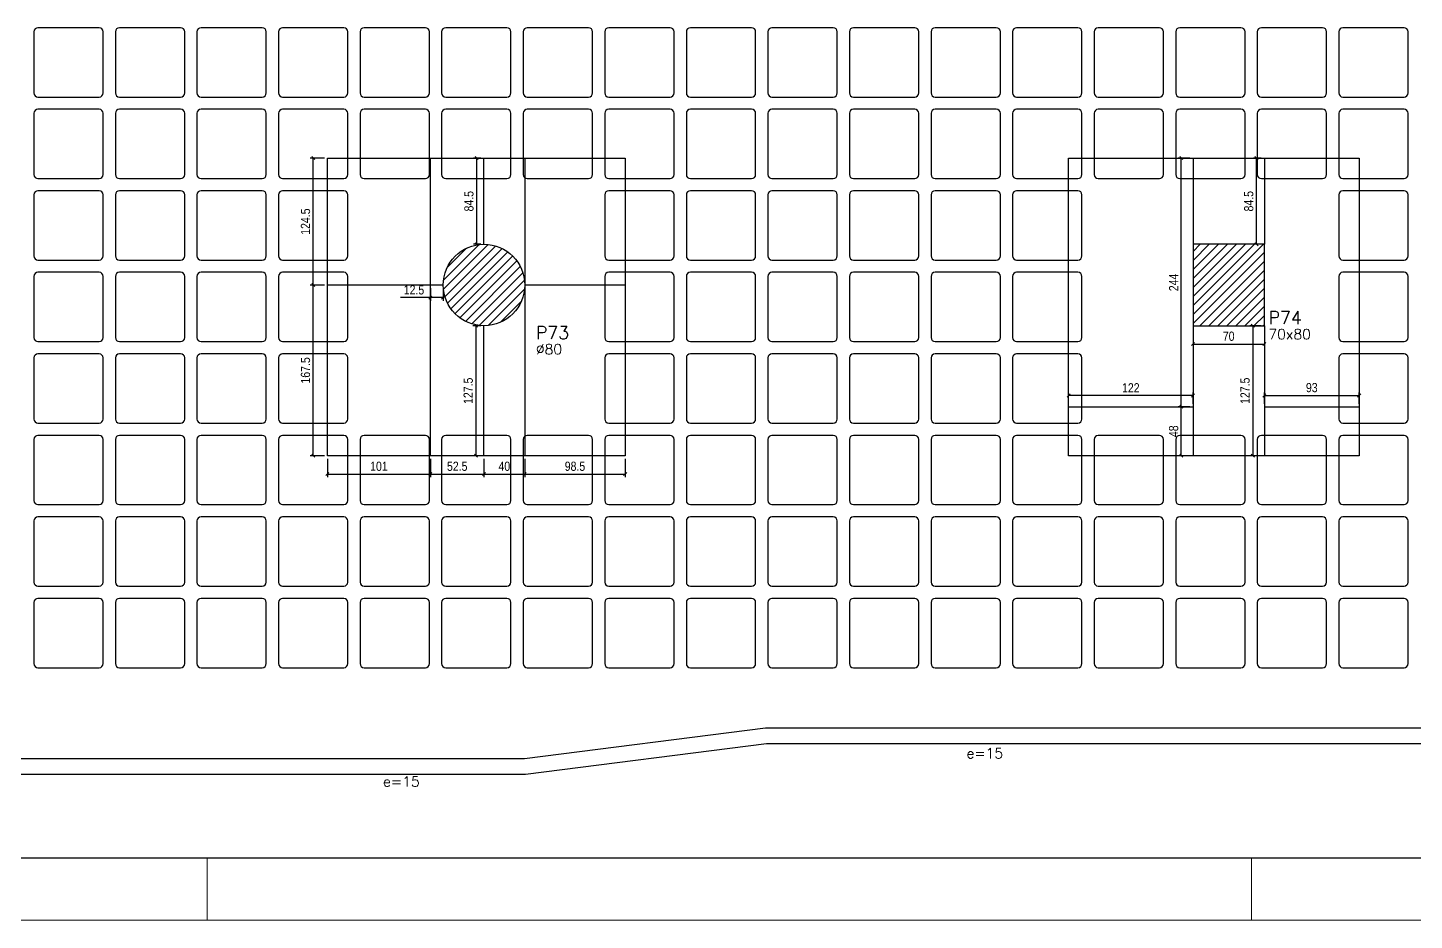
# Model space of a CAD drawing. Header units: millimetres. Extents: x -9777 to 15193, y 190 to 5169.
# Drawn here: x 5212 to 6572, y 216 to 1092 of the extents above; entities that cross this region are included whole.
import ezdxf

# ---------------------------------------------------------------- set-up
doc = ezdxf.new("R2010")
doc.units = ezdxf.units.MM
for name, color, linetype in [('251', 5, 'Continuous'), ('COTA', 241, 'Continuous'), ('F-CUBETA', 1, 'Continuous'), ('F-PARC-DIM', 2, 'Continuous'), ('F-PILARES-DIM', 172, 'Continuous'), ('F-PILARES-HACH', 174, 'Continuous'), ('F-PILARES-NOME', 170, 'Continuous'), ('F-PILARES-S', 170, 'Continuous'), ('F-VIGAS', 3, 'Continuous'), ('Painéis', 200, 'Continuous')]:
    doc.layers.add(name, color=color, linetype=linetype)
doc.layers.add('FOLHA', color=255, linetype='Continuous', lineweight=5)
doc.styles.add('COTA TECNICA-50', font='techl___.ttf', dxfattribs={"height": 9})
doc.styles.add('MCP', font='romans.shx')
doc.dimstyles.new('COTA PAINEL-50', dxfattribs={"dimtxt": 9, "dimasz": 3, "dimexe": 3, "dimexo": 3, "dimgap": 3, "dimtad": 1, "dimdec": 1, "dimzin": 12, "dimdsep": 46, "dimtxsty": 'COTA TECNICA-50', "dimblk1": 'OBLIQUE', "dimblk2": 'OBLIQUE', "dimsah": 1, "dimcen": 0.9, "dimclrd": 4, "dimclre": 4, "dimclrt": 240, "dimadec": 1, "dimazin": 3, "dimtfac": 1, "dimtdec": 1, "dimtmove": 0, "dimatfit": 3, "dimfxl": 1, "dimtolj": 1, "dimtzin": 12, "dimarcsym": 0})
pattern_1 = [(45, (4154.6213, 1323.973), (-4.419417, 4.419417), [])]

# ---------------------------------------------------------------- blocks, each defined once
blk = doc.blocks.new('_VAONER063650636500869008690')
at = {"layer": '251', "color": 1}
for p, q in [((-34, 30), (-34, -30)), ((30, 34), (-30, 34)), ((34, -30), (34, 30)), ((-30, -34), (30, -34))]:
    blk.add_line(p, q, dxfattribs=at)
for centre, start, end in [((-30, 30), 90, 180), ((30, 30), 0, 90), ((-30, -30), 180, 270), ((30, -30), 270, 0)]:
    blk.add_arc(centre, 4, start, end, dxfattribs=at)
blk = doc.blocks.new('_Oblique')
at = {"color": 0, "linetype": 'ByBlock', "lineweight": -2}
blk.add_line((-0.5, -0.5), (0.5, 0.5), dxfattribs=at)
blk = doc.blocks.new('*D1304')
at = {"layer": 'COTA', "color": 4, "lineweight": -2, "transparency": 16777216}
for p, q in [((6351.6, 720), (6340.1, 720)), ((6343.1, 672), (6343.1, 720)), ((6351.6, 672), (6340.1, 672))]:
    blk.add_line(p, q, dxfattribs=at)
at = {"layer": 'Defpoints', "color": 0, "transparency": 16777216}
for p in [(6343.1, 720), (6354.6, 720), (6354.6, 672)]:
    blk.add_point(p, dxfattribs=at)
at = {"layer": 'COTA', "color": 4, "lineweight": -2, "transparency": 16777216, "xscale": 3, "yscale": 3, "zscale": 3}
for p, rotation in [((6343.1, 720), 90), ((6343.1, 672), 270)]:
    blk.add_blockref('_Oblique', p, dxfattribs=dict(at, rotation=rotation))
at = {"layer": 'COTA', "color": 240, "transparency": 16777216, "insert": (6335.6, 696), "char_height": 9, "attachment_point": 5, "rotation": 90, "style": 'COTA TECNICA-50'}
blk.add_mtext('\\A1;48', dxfattribs=at)
blk = doc.blocks.new('*D1305')
at = {"layer": 'COTA', "color": 4, "lineweight": -2, "transparency": 16777216}
for p, q in [((6351.6, 964), (6340.1, 964)), ((6343.1, 720), (6343.1, 964)), ((6351.6, 720), (6340.1, 720))]:
    blk.add_line(p, q, dxfattribs=at)
at = {"layer": 'Defpoints', "color": 0, "transparency": 16777216}
for p in [(6343.1, 964), (6354.6, 964), (6354.6, 720)]:
    blk.add_point(p, dxfattribs=at)
at = {"layer": 'COTA', "color": 4, "lineweight": -2, "transparency": 16777216, "xscale": 3, "yscale": 3, "zscale": 3}
for p, rotation in [((6343.1, 964), 90), ((6343.1, 720), 270)]:
    blk.add_blockref('_Oblique', p, dxfattribs=dict(at, rotation=rotation))
at = {"layer": 'COTA', "color": 240, "transparency": 16777216, "insert": (6335.6, 842), "char_height": 9, "attachment_point": 5, "rotation": 90, "style": 'COTA TECNICA-50'}
blk.add_mtext('\\A1;244', dxfattribs=at)
blk = doc.blocks.new('*D1306')
at = {"layer": 'COTA', "color": 4, "lineweight": -2, "transparency": 16777216}
for p, q in [((6232.6, 723), (6232.6, 734.1)), ((6354.6, 731.1), (6232.6, 731.1)), ((6354.6, 723), (6354.6, 734.1))]:
    blk.add_line(p, q, dxfattribs=at)
at = {"layer": 'Defpoints', "color": 0, "transparency": 16777216}
for p in [(6232.6, 731.1), (6232.6, 720), (6354.6, 720)]:
    blk.add_point(p, dxfattribs=at)
at = {"layer": 'COTA', "color": 4, "lineweight": -2, "transparency": 16777216, "xscale": 3, "yscale": 3, "zscale": 3, "rotation": 180}
blk.add_blockref('_Oblique', (6232.6, 731.1), dxfattribs=at)
at = {"layer": 'COTA', "color": 4, "lineweight": -2, "transparency": 16777216, "xscale": 3, "yscale": 3, "zscale": 3}
blk.add_blockref('_Oblique', (6354.6, 731.1), dxfattribs=at)
at = {"layer": 'COTA', "color": 240, "transparency": 16777216, "insert": (6293.6, 738.6), "char_height": 9, "attachment_point": 5, "style": 'COTA TECNICA-50'}
blk.add_mtext('\\A1;122', dxfattribs=at)
blk = doc.blocks.new('*D1307')
at = {"layer": 'COTA', "color": 4, "lineweight": -2, "transparency": 16777216}
for p, q in [((6424.6, 723), (6424.6, 734.1)), ((6424.6, 731.1), (6517.6, 731.1)), ((6517.6, 723), (6517.6, 734.1))]:
    blk.add_line(p, q, dxfattribs=at)
at = {"layer": 'Defpoints', "color": 0, "transparency": 16777216}
for p in [(6517.6, 731.1), (6424.6, 720), (6517.6, 720)]:
    blk.add_point(p, dxfattribs=at)
at = {"layer": 'COTA', "color": 4, "lineweight": -2, "transparency": 16777216, "xscale": 3, "yscale": 3, "zscale": 3, "rotation": 180}
blk.add_blockref('_Oblique', (6424.6, 731.1), dxfattribs=at)
at = {"layer": 'COTA', "color": 4, "lineweight": -2, "transparency": 16777216, "xscale": 3, "yscale": 3, "zscale": 3}
blk.add_blockref('_Oblique', (6517.6, 731.1), dxfattribs=at)
at = {"layer": 'COTA', "color": 240, "transparency": 16777216, "insert": (6471.1, 738.8), "char_height": 9, "attachment_point": 5, "style": 'COTA TECNICA-50'}
blk.add_mtext('\\A1;93', dxfattribs=at)
blk = doc.blocks.new('*D1308')
at = {"layer": 'COTA', "color": 4, "lineweight": -2, "transparency": 16777216}
for p, q in [((6421.6, 799.5), (6410.3, 799.5)), ((6413.3, 799.5), (6413.3, 672)), ((6421.6, 672), (6410.3, 672))]:
    blk.add_line(p, q, dxfattribs=at)
at = {"layer": 'Defpoints', "color": 0, "transparency": 16777216}
for p in [(6424.6, 799.5), (6413.3, 672), (6424.6, 672)]:
    blk.add_point(p, dxfattribs=at)
at = {"layer": 'COTA', "color": 4, "lineweight": -2, "transparency": 16777216, "xscale": 3, "yscale": 3, "zscale": 3}
for p, rotation in [((6413.3, 799.5), 90), ((6413.3, 672), 270)]:
    blk.add_blockref('_Oblique', p, dxfattribs=dict(at, rotation=rotation))
at = {"layer": 'COTA', "color": 240, "transparency": 16777216, "insert": (6405.7, 735.7), "char_height": 9, "attachment_point": 5, "rotation": 90, "style": 'COTA TECNICA-50'}
blk.add_mtext('\\A1;127.5', dxfattribs=at)
blk = doc.blocks.new('*D1309')
at = {"layer": 'COTA', "color": 4, "lineweight": -2, "transparency": 16777216}
for p, q in [((6354.6, 796.5), (6354.6, 778.6)), ((6424.6, 796.5), (6424.6, 778.6)), ((6354.6, 781.6), (6424.6, 781.6))]:
    blk.add_line(p, q, dxfattribs=at)
at = {"layer": 'Defpoints', "color": 0, "transparency": 16777216}
for p in [(6354.6, 799.5), (6424.6, 799.5), (6424.6, 781.6)]:
    blk.add_point(p, dxfattribs=at)
at = {"layer": 'COTA', "color": 4, "lineweight": -2, "transparency": 16777216, "xscale": 3, "yscale": 3, "zscale": 3, "rotation": 180}
blk.add_blockref('_Oblique', (6354.6, 781.6), dxfattribs=at)
at = {"layer": 'COTA', "color": 4, "lineweight": -2, "transparency": 16777216, "xscale": 3, "yscale": 3, "zscale": 3}
blk.add_blockref('_Oblique', (6424.6, 781.6), dxfattribs=at)
at = {"layer": 'COTA', "color": 240, "transparency": 16777216, "insert": (6389.6, 789.2), "char_height": 9, "attachment_point": 5, "style": 'COTA TECNICA-50'}
blk.add_mtext('\\A1;70', dxfattribs=at)
blk = doc.blocks.new('*D1310')
at = {"layer": 'COTA', "color": 4, "lineweight": -2, "transparency": 16777216}
for p, q in [((6421.6, 964), (6413.9, 964)), ((6416.9, 879.5), (6416.9, 964)), ((6421.6, 879.5), (6413.9, 879.5))]:
    blk.add_line(p, q, dxfattribs=at)
at = {"layer": 'Defpoints', "color": 0, "transparency": 16777216}
for p in [(6416.9, 964), (6424.6, 964), (6424.6, 879.5)]:
    blk.add_point(p, dxfattribs=at)
at = {"layer": 'COTA', "color": 4, "lineweight": -2, "transparency": 16777216, "xscale": 3, "yscale": 3, "zscale": 3}
for p, rotation in [((6416.9, 964), 90), ((6416.9, 879.5), 270)]:
    blk.add_blockref('_Oblique', p, dxfattribs=dict(at, rotation=rotation))
at = {"layer": 'COTA', "color": 240, "transparency": 16777216, "insert": (6409.3, 921.7), "char_height": 9, "attachment_point": 5, "rotation": 90, "style": 'COTA TECNICA-50'}
blk.add_mtext('\\A1;84.5', dxfattribs=at)
blk = doc.blocks.new('*D1311')
at = {"layer": 'COTA', "color": 4, "lineweight": -2, "transparency": 16777216}
for p, q in [((5502.6, 839.5), (5488.7, 839.5)), ((5491.7, 672), (5491.7, 839.5)), ((5502.6, 672), (5488.7, 672))]:
    blk.add_line(p, q, dxfattribs=at)
at = {"layer": 'Defpoints', "color": 0, "transparency": 16777216}
for p in [(5491.7, 839.5), (5505.6, 839.5), (5505.6, 672)]:
    blk.add_point(p, dxfattribs=at)
at = {"layer": 'COTA', "color": 4, "lineweight": -2, "transparency": 16777216, "xscale": 3, "yscale": 3, "zscale": 3}
for p, rotation in [((5491.7, 839.5), 90), ((5491.7, 672), 270)]:
    blk.add_blockref('_Oblique', p, dxfattribs=dict(at, rotation=rotation))
at = {"layer": 'COTA', "color": 240, "transparency": 16777216, "insert": (5484.1, 755.7), "char_height": 9, "attachment_point": 5, "rotation": 90, "style": 'COTA TECNICA-50'}
blk.add_mtext('\\A1;167.5', dxfattribs=at)
blk = doc.blocks.new('*D1314')
at = {"layer": 'COTA', "color": 4, "lineweight": -2, "transparency": 16777216}
for p, q in [((5502.6, 964), (5488.7, 964)), ((5491.7, 839.5), (5491.7, 964)), ((5502.6, 839.5), (5488.7, 839.5))]:
    blk.add_line(p, q, dxfattribs=at)
at = {"layer": 'Defpoints', "color": 0, "transparency": 16777216}
for p in [(5491.7, 964), (5505.6, 964), (5505.6, 839.5)]:
    blk.add_point(p, dxfattribs=at)
at = {"layer": 'COTA', "color": 4, "lineweight": -2, "transparency": 16777216, "xscale": 3, "yscale": 3, "zscale": 3}
for p, rotation in [((5491.7, 964), 90), ((5491.7, 839.5), 270)]:
    blk.add_blockref('_Oblique', p, dxfattribs=dict(at, rotation=rotation))
at = {"layer": 'COTA', "color": 240, "transparency": 16777216, "insert": (5484.1, 901.7), "char_height": 9, "attachment_point": 5, "rotation": 90, "style": 'COTA TECNICA-50'}
blk.add_mtext('\\A1;124.5', dxfattribs=at)
blk = doc.blocks.new('*D1316')
at = {"layer": 'COTA', "color": 4, "lineweight": -2, "transparency": 16777216}
for p, q in [((5505.6, 669), (5505.6, 651)), ((5606.6, 669), (5606.6, 651)), ((5505.6, 654), (5606.6, 654))]:
    blk.add_line(p, q, dxfattribs=at)
at = {"layer": 'Defpoints', "color": 0, "transparency": 16777216}
for p in [(5505.6, 672), (5606.6, 672), (5606.6, 654)]:
    blk.add_point(p, dxfattribs=at)
at = {"layer": 'COTA', "color": 4, "lineweight": -2, "transparency": 16777216, "xscale": 3, "yscale": 3, "zscale": 3, "rotation": 180}
blk.add_blockref('_Oblique', (5505.6, 654), dxfattribs=at)
at = {"layer": 'COTA', "color": 4, "lineweight": -2, "transparency": 16777216, "xscale": 3, "yscale": 3, "zscale": 3}
blk.add_blockref('_Oblique', (5606.6, 654), dxfattribs=at)
at = {"layer": 'COTA', "color": 240, "transparency": 16777216, "insert": (5556.1, 661.6), "char_height": 9, "attachment_point": 5, "style": 'COTA TECNICA-50'}
blk.add_mtext('\\A1;101', dxfattribs=at)
blk = doc.blocks.new('*D1317')
at = {"layer": 'COTA', "color": 4, "lineweight": -2, "transparency": 16777216}
for p, q in [((5606.6, 669), (5606.6, 651)), ((5659.1, 669), (5659.1, 651)), ((5606.6, 654), (5659.1, 654))]:
    blk.add_line(p, q, dxfattribs=at)
at = {"layer": 'Defpoints', "color": 0, "transparency": 16777216}
for p in [(5606.6, 672), (5659.1, 672), (5659.1, 654)]:
    blk.add_point(p, dxfattribs=at)
at = {"layer": 'COTA', "color": 4, "lineweight": -2, "transparency": 16777216, "xscale": 3, "yscale": 3, "zscale": 3, "rotation": 180}
blk.add_blockref('_Oblique', (5606.6, 654), dxfattribs=at)
at = {"layer": 'COTA', "color": 4, "lineweight": -2, "transparency": 16777216, "xscale": 3, "yscale": 3, "zscale": 3}
blk.add_blockref('_Oblique', (5659.1, 654), dxfattribs=at)
at = {"layer": 'COTA', "color": 240, "transparency": 16777216, "insert": (5632.9, 661.6), "char_height": 9, "attachment_point": 5, "style": 'COTA TECNICA-50'}
blk.add_mtext('\\A1;52.5', dxfattribs=at)
blk = doc.blocks.new('*D1318')
at = {"layer": 'COTA', "color": 4, "lineweight": -2, "transparency": 16777216}
for p, q in [((5659.1, 669), (5659.1, 651)), ((5699.1, 669), (5699.1, 651)), ((5659.1, 654), (5699.1, 654))]:
    blk.add_line(p, q, dxfattribs=at)
at = {"layer": 'Defpoints', "color": 0, "transparency": 16777216}
for p in [(5659.1, 672), (5699.1, 672), (5699.1, 654)]:
    blk.add_point(p, dxfattribs=at)
at = {"layer": 'COTA', "color": 4, "lineweight": -2, "transparency": 16777216, "xscale": 3, "yscale": 3, "zscale": 3, "rotation": 180}
blk.add_blockref('_Oblique', (5659.1, 654), dxfattribs=at)
at = {"layer": 'COTA', "color": 4, "lineweight": -2, "transparency": 16777216, "xscale": 3, "yscale": 3, "zscale": 3}
blk.add_blockref('_Oblique', (5699.1, 654), dxfattribs=at)
at = {"layer": 'COTA', "color": 240, "transparency": 16777216, "insert": (5679.1, 661.6), "char_height": 9, "attachment_point": 5, "style": 'COTA TECNICA-50'}
blk.add_mtext('\\A1;40', dxfattribs=at)
blk = doc.blocks.new('*D1319')
at = {"layer": 'COTA', "color": 4, "lineweight": -2, "transparency": 16777216}
for p, q in [((5699.1, 669), (5699.1, 651)), ((5797.6, 669), (5797.6, 651)), ((5699.1, 654), (5797.6, 654))]:
    blk.add_line(p, q, dxfattribs=at)
at = {"layer": 'Defpoints', "color": 0, "transparency": 16777216}
for p in [(5699.1, 672), (5797.6, 672), (5797.6, 654)]:
    blk.add_point(p, dxfattribs=at)
at = {"layer": 'COTA', "color": 4, "lineweight": -2, "transparency": 16777216, "xscale": 3, "yscale": 3, "zscale": 3, "rotation": 180}
blk.add_blockref('_Oblique', (5699.1, 654), dxfattribs=at)
at = {"layer": 'COTA', "color": 4, "lineweight": -2, "transparency": 16777216, "xscale": 3, "yscale": 3, "zscale": 3}
blk.add_blockref('_Oblique', (5797.6, 654), dxfattribs=at)
at = {"layer": 'COTA', "color": 240, "transparency": 16777216, "insert": (5748.4, 661.6), "char_height": 9, "attachment_point": 5, "style": 'COTA TECNICA-50'}
blk.add_mtext('\\A1;98.5', dxfattribs=at)
blk = doc.blocks.new('*D1320')
at = {"layer": 'COTA', "color": 4, "lineweight": -2, "transparency": 16777216}
for p, q in [((5606.6, 836.5), (5606.6, 824.1)), ((5619.1, 836.5), (5619.1, 824.1)), ((5606.6, 827.1), (5577.4, 827.1)), ((5619.1, 827.1), (5606.6, 827.1))]:
    blk.add_line(p, q, dxfattribs=at)
at = {"layer": 'Defpoints', "color": 0, "transparency": 16777216}
for p in [(5606.6, 839.5), (5619.1, 839.5), (5606.6, 827.1)]:
    blk.add_point(p, dxfattribs=at)
at = {"layer": 'COTA', "color": 4, "lineweight": -2, "transparency": 16777216, "xscale": 3, "yscale": 3, "zscale": 3, "rotation": 180}
blk.add_blockref('_Oblique', (5606.6, 827.1), dxfattribs=at)
at = {"layer": 'COTA', "color": 4, "lineweight": -2, "transparency": 16777216, "xscale": 3, "yscale": 3, "zscale": 3}
blk.add_blockref('_Oblique', (5619.1, 827.1), dxfattribs=at)
at = {"layer": 'COTA', "color": 240, "transparency": 16777216, "insert": (5590.5, 834.7), "char_height": 9, "attachment_point": 5, "style": 'COTA TECNICA-50'}
blk.add_mtext('\\A1;12.5', dxfattribs=at)
blk = doc.blocks.new('*D1321')
at = {"layer": 'COTA', "color": 4, "lineweight": -2, "transparency": 16777216}
for p, q in [((5656.1, 799.5), (5648.3, 799.5)), ((5651.3, 799.5), (5651.3, 672)), ((5656.1, 672), (5648.3, 672))]:
    blk.add_line(p, q, dxfattribs=at)
at = {"layer": 'Defpoints', "color": 0, "transparency": 16777216}
for p in [(5659.1, 799.5), (5651.3, 672), (5659.1, 672)]:
    blk.add_point(p, dxfattribs=at)
at = {"layer": 'COTA', "color": 4, "lineweight": -2, "transparency": 16777216, "xscale": 3, "yscale": 3, "zscale": 3}
for p, rotation in [((5651.3, 799.5), 90), ((5651.3, 672), 270)]:
    blk.add_blockref('_Oblique', p, dxfattribs=dict(at, rotation=rotation))
at = {"layer": 'COTA', "color": 240, "transparency": 16777216, "insert": (5643.7, 735.7), "char_height": 9, "attachment_point": 5, "rotation": 90, "style": 'COTA TECNICA-50'}
blk.add_mtext('\\A1;127.5', dxfattribs=at)
blk = doc.blocks.new('*D1322')
at = {"layer": 'COTA', "color": 4, "lineweight": -2, "transparency": 16777216}
for p, q in [((5656.1, 964), (5649, 964)), ((5652, 879.5), (5652, 964)), ((5656.1, 879.5), (5649, 879.5))]:
    blk.add_line(p, q, dxfattribs=at)
at = {"layer": 'Defpoints', "color": 0, "transparency": 16777216}
for p in [(5652, 964), (5659.1, 964), (5659.1, 879.5)]:
    blk.add_point(p, dxfattribs=at)
at = {"layer": 'COTA', "color": 4, "lineweight": -2, "transparency": 16777216, "xscale": 3, "yscale": 3, "zscale": 3}
for p, rotation in [((5652, 964), 90), ((5652, 879.5), 270)]:
    blk.add_blockref('_Oblique', p, dxfattribs=dict(at, rotation=rotation))
at = {"layer": 'COTA', "color": 240, "transparency": 16777216, "insert": (5644.4, 921.7), "char_height": 9, "attachment_point": 5, "rotation": 90, "style": 'COTA TECNICA-50'}
blk.add_mtext('\\A1;84.5', dxfattribs=at)

msp = doc.modelspace()

# ---------------------------------------------------------------- hatches: boundary and pattern name
at = {"layer": 'F-PILARES-HACH', "linetype": 'Continuous'}
h = msp.add_hatch(dxfattribs=at)
h.set_pattern_fill('ANSI31', color=256, scale=50)
h.set_pattern_definition(pattern_1)
edge = h.paths.add_edge_path()
edge.add_arc((5659.12, 839.47), 40, 0, 360)
h = msp.add_hatch(dxfattribs=at)
h.set_pattern_fill('ANSI31', color=256, scale=50, style=0)
h.set_pattern_definition(pattern_1)
h.paths.add_polyline_path([(6354.62, 799.47), (6424.62, 799.47), (6424.62, 879.47), (6354.62, 879.47)], flags=16)

# ---------------------------------------------------------------- linework, layer by layer
at = {"color": 30}
msp.add_line((8600.49, 277.08), (2485.81, 277.08), dxfattribs=at)
at = {"layer": 'F-PILARES-S', "linetype": 'Continuous'}
msp.add_lwpolyline([(6354.62, 799.47), (6424.62, 799.47), (6424.62, 879.47), (6354.62, 879.47), (6354.62, 799.47)], dxfattribs=at)
msp.add_circle((5659.12, 839.47), 40, dxfattribs=at)
at = {"layer": 'F-VIGAS'}
for points in [[(4800.12, 825.47), (4895.12, 825.47), (4895.12, 665), (4900.12, 665), (4900.12, 359.47), (5699.95, 359.47), (5936.2, 389.47), (7419.12, 389.47), (7419.12, 1048.47)], [(7404.12, 1048.47), (7404.12, 404.47), (5935.25, 404.47), (5699, 374.47), (4915.12, 374.47), (4915.12, 844.47), (4800.12, 844.47)]]:
    msp.add_lwpolyline(points, dxfattribs=at)
at = {"layer": 'FOLHA'}
for p, q in [((5387.69, 216.11), (5387.69, 277.07)), ((6411.88, 277.07), (6411.88, 216.11)), ((8661.45, 216.11), (2333.4, 216.11))]:
    msp.add_line(p, q, dxfattribs=at)
at = {"layer": 'Painéis'}
for p, q in [((5505.62, 963.97), (5797.62, 963.97)), ((5505.62, 671.97), (5505.62, 963.97)), ((5606.62, 671.97), (5606.62, 963.97)), ((5659.12, 879.47), (5659.12, 963.97)), ((5699.12, 963.97), (5699.12, 671.97)), ((5797.62, 963.97), (5797.62, 671.97)), ((6232.62, 963.97), (6517.62, 963.97)), ((6232.62, 671.97), (6232.62, 963.97)), ((6354.62, 963.97), (6354.62, 879.47)), ((6424.62, 963.97), (6424.62, 879.47)), ((6517.62, 963.97), (6517.62, 671.97)), ((5619.12, 839.47), (5505.62, 839.47)), ((5797.62, 839.47), (5699.12, 839.47)), ((5659.12, 671.97), (5659.12, 799.47)), ((6354.62, 799.47), (6354.62, 671.97)), ((6424.62, 799.47), (6424.62, 671.97)), ((6232.62, 719.97), (6354.62, 719.97)), ((6424.62, 719.97), (6517.62, 719.97)), ((5797.62, 671.97), (5505.62, 671.97)), ((6517.62, 671.97), (6232.62, 671.97))]:
    msp.add_line(p, q, dxfattribs=at)

# ---------------------------------------------------------------- block references
at = {"layer": 'F-CUBETA'}
for p in [(5251.62, 1057.97), (5331.62, 1057.97), (5411.62, 1057.97), (5491.62, 1057.97), (5571.62, 1057.97), (5651.62, 1057.97), (5731.62, 1057.97), (5811.62, 1057.97), (5891.62, 1057.97), (5971.62, 1057.97), (6051.62, 1057.97), (6131.62, 1057.97), (6211.62, 1057.97), (6291.62, 1057.97), (6371.62, 1057.97), (6451.62, 1057.97), (6531.62, 1057.97), (5251.62, 977.97), (5331.62, 977.97), (5411.62, 977.97), (5491.62, 977.97), (5571.62, 977.97), (5651.62, 977.97), (5731.62, 977.97), (5811.62, 977.97), (5891.62, 977.97), (5971.62, 977.97), (6051.62, 977.97), (6131.62, 977.97), (6211.62, 977.97), (6291.62, 977.97), (6371.62, 977.97), (6451.62, 977.97), (6531.62, 977.97), (5251.62, 897.97), (5331.62, 897.97), (5411.62, 897.97), (5491.62, 897.97), (5811.62, 897.97), (5891.62, 897.97), (5971.62, 897.97), (6051.62, 897.97), (6131.62, 897.97), (6211.62, 897.97), (6531.62, 897.97), (5251.62, 817.97), (5331.62, 817.97), (5411.62, 817.97), (5491.62, 817.97), (5811.62, 817.97), (5891.62, 817.97), (5971.62, 817.97), (6051.62, 817.97), (6131.62, 817.97), (6211.62, 817.97), (6531.62, 817.97), (5251.62, 737.97), (5331.62, 737.97), (5411.62, 737.97), (5491.62, 737.97), (5811.62, 737.97), (5891.62, 737.97), (5971.62, 737.97), (6051.62, 737.97), (6131.62, 737.97), (6211.62, 737.97), (6531.62, 737.97), (5251.62, 657.97), (5331.62, 657.97), (5411.62, 657.97), (5491.62, 657.97), (5571.62, 657.97), (5651.62, 657.97), (5731.62, 657.97), (5811.62, 657.97), (5891.62, 657.97), (5971.62, 657.97), (6051.62, 657.97), (6131.62, 657.97), (6211.62, 657.97), (6291.62, 657.97), (6371.62, 657.97), (6451.62, 657.97), (6531.62, 657.97), (5251.62, 577.97), (5331.62, 577.97), (5411.62, 577.97), (5491.62, 577.97), (5571.62, 577.97), (5651.62, 577.97), (5731.62, 577.97), (5811.62, 577.97), (5891.62, 577.97), (5971.62, 577.97), (6051.62, 577.97), (6131.62, 577.97), (6211.62, 577.97), (6291.62, 577.97), (6371.62, 577.97), (6451.62, 577.97), (6531.62, 577.97), (5251.62, 497.97), (5331.62, 497.97), (5411.62, 497.97), (5491.62, 497.97), (5571.62, 497.97), (5651.62, 497.97), (5731.62, 497.97), (5811.62, 497.97), (5891.62, 497.97), (5971.62, 497.97), (6051.62, 497.97), (6131.62, 497.97), (6211.62, 497.97), (6291.62, 497.97), (6371.62, 497.97), (6451.62, 497.97), (6531.62, 497.97)]:
    msp.add_blockref('_VAONER063650636500869008690', p, dxfattribs=at)

# ---------------------------------------------------------------- texts
at = {"layer": 'F-PARC-DIM', "style": 'MCP'}
for p in [(6132.38, 374.98), (5560.11, 347.25)]:
    msp.add_text('e=15', height=10, dxfattribs=at).set_placement(p)
at = {"layer": 'F-PILARES-DIM', "linetype": 'Continuous', "style": 'MCP'}
for s, p in [('70x80', (6428.64, 786.21)), ('%%c80', (5710.03, 771.48))]:
    msp.add_text(s, height=10, dxfattribs=at).set_placement(p)
at = {"layer": 'F-PILARES-NOME', "linetype": 'Continuous', "style": 'MCP'}
for s, p in [('P74', (6428.64, 801.21)), ('P73', (5710.03, 786.48))]:
    msp.add_text(s, height=12.5, dxfattribs=at).set_placement(p)

# ---------------------------------------------------------------- dimensions: what is measured, and where the dimension line sits
at = {"layer": 'COTA'}
for base, p1, p2, picture, middle in [((5491.7, 963.97), (5505.62, 839.47), (5505.62, 963.97), '*D1314', (5484.1, 901.72)), ((5652.01, 963.97), (5659.12, 879.47), (5659.12, 963.97), '*D1322', (5644.39, 921.72)), ((6416.87, 963.97), (6424.62, 879.47), (6424.62, 963.97), '*D1310', (6409.25, 921.72)), ((5491.7, 839.47), (5505.62, 671.97), (5505.62, 839.47), '*D1311', (5484.1, 755.72)), ((5651.32, 671.97), (5659.12, 799.47), (5659.12, 671.97), '*D1321', (5643.72, 735.72)), ((6413.26, 671.97), (6424.62, 799.47), (6424.62, 671.97), '*D1308', (6405.67, 735.72)), ((6343.15, 719.97), (6354.62, 671.97), (6354.62, 719.97), '*D1304', (6335.56, 695.97))]:
    dim = msp.add_linear_dim(base=base, p1=p1, p2=p2, angle=90, dimstyle='COTA PAINEL-50', dxfattribs=at)
    dim.commit()
    dim.dimension.update_dxf_attribs({"geometry": picture, "text_midpoint": middle})
dim = msp.add_linear_dim(base=(6343.15, 963.97), p1=(6354.62, 719.97), p2=(6354.62, 963.97), angle=90, dimstyle='COTA PAINEL-50', override={"dimtmove": 1}, dxfattribs=at)
dim.commit()
dim.dimension.update_dxf_attribs({"geometry": '*D1305', "text_midpoint": (6335.58, 841.97)})
for base, p1, p2, picture, middle in [((5606.62, 827.12), (5619.12, 839.47), (5606.62, 839.47), '*D1320', (5590.5, 834.72)), ((6424.62, 781.63), (6354.62, 799.47), (6424.62, 799.47), '*D1309', (6389.62, 789.22)), ((6232.62, 731.07), (6354.62, 719.97), (6232.62, 719.97), '*D1306', (6293.62, 738.62)), ((6517.62, 731.07), (6424.62, 719.97), (6517.62, 719.97), '*D1307', (6471.12, 738.79)), ((5606.62, 653.97), (5505.62, 671.97), (5606.62, 671.97), '*D1316', (5556.12, 661.56))]:
    dim = msp.add_linear_dim(base=base, p1=p1, p2=p2, dimstyle='COTA PAINEL-50', dxfattribs=at)
    dim.commit()
    dim.dimension.update_dxf_attribs({"geometry": picture, "text_midpoint": middle})
for base, p1, p2, picture, middle in [((5659.12, 653.97), (5606.62, 671.97), (5659.12, 671.97), '*D1317', (5632.87, 661.56)), ((5699.12, 653.97), (5659.12, 671.97), (5699.12, 671.97), '*D1318', (5679.12, 661.56)), ((5797.62, 653.97), (5699.12, 671.97), (5797.62, 671.97), '*D1319', (5748.37, 661.59))]:
    dim = msp.add_linear_dim(base=base, p1=p1, p2=p2, dimstyle='COTA PAINEL-50', override={"dimtmove": 1}, dxfattribs=at)
    dim.commit()
    dim.dimension.update_dxf_attribs({"geometry": picture, "text_midpoint": middle})

doc.saveas('drawing.dxf')
